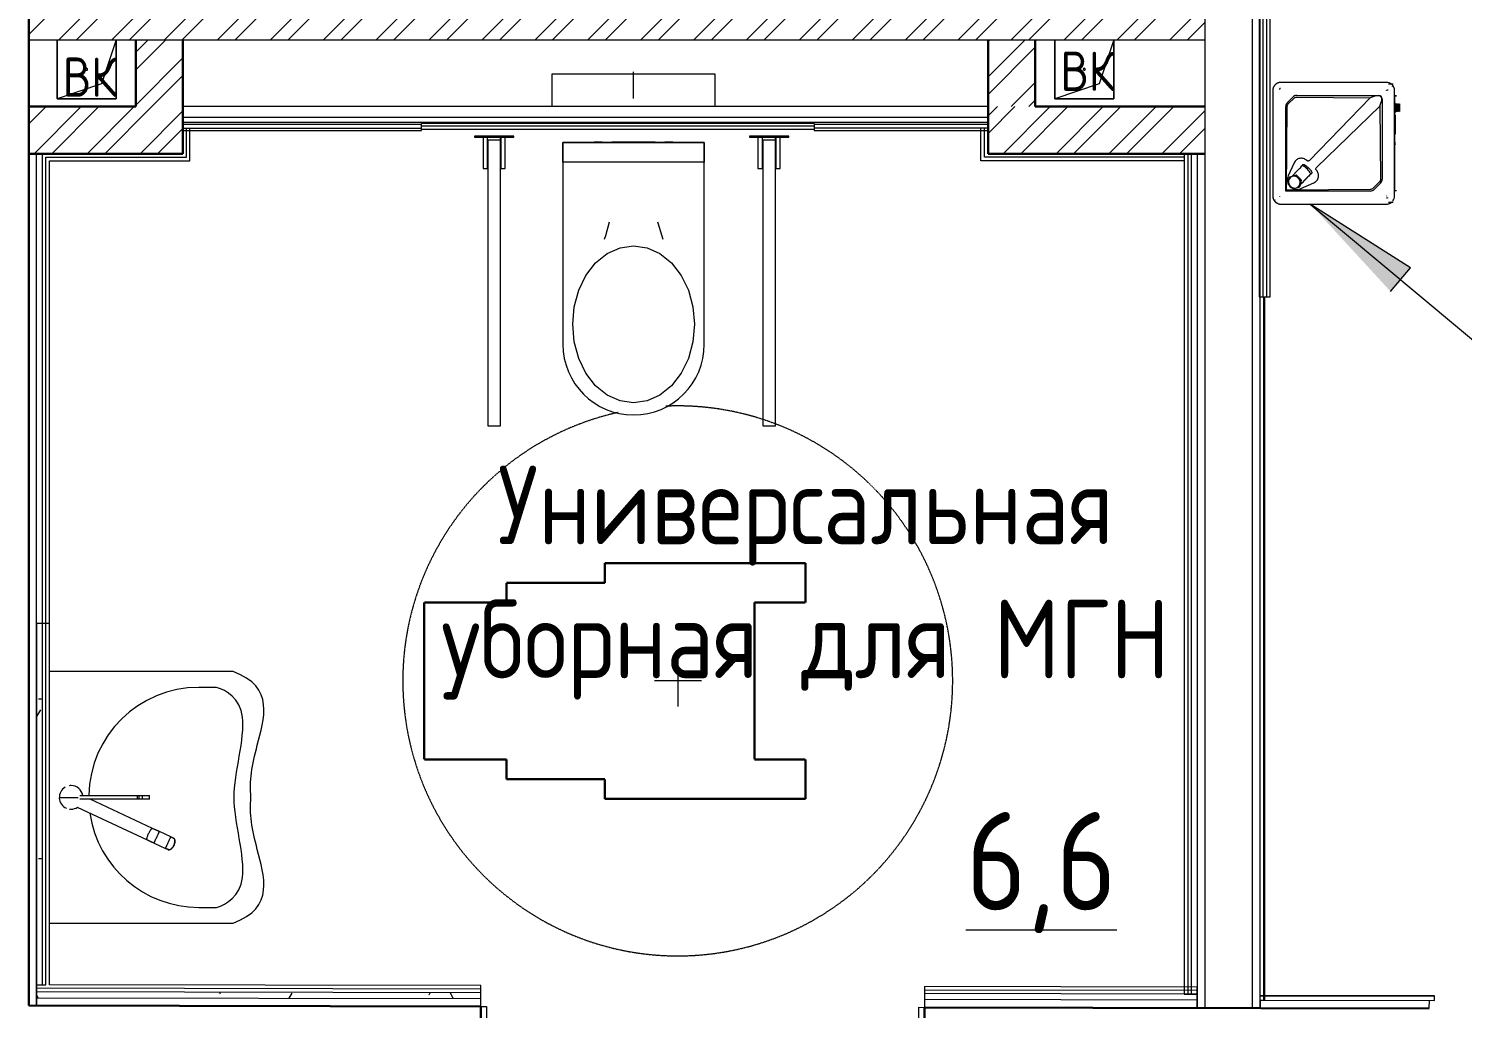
# Model space of a CAD drawing. Header units: millimetres. Extents: x -11345 to 411485, y -9810 to 73012.
# Drawn here: x 42799 to 46449, y 13335 to 15828 of the extents above; entities that cross this region are included whole.
import ezdxf

# ---------------------------------------------------------------- set-up
doc = ezdxf.new("R2010")
doc.units = ezdxf.units.MM
doc.linetypes.add('200_ШТРИХ__ш1_п0_6_', pattern=[1.6, 1, -0.6])
for name, color, linetype, lineweight in [('Аннотация', 7, 'Continuous', 18), ('Марки помещений', 7, 'Continuous', 20), ('Мебель', 7, 'Continuous', 18), ('Обобщенные модели', 7, 'Continuous', 18), ('Перекрытие', 7, 'Continuous', 9), ('Сантехника', 7, 'Continuous', 18), ('Стены внутренние', 7, 'Continuous', 18), ('Стены несущие', 7, 'Continuous', 30), ('Стены отделка', 7, 'Continuous', 30), ('Стены перегородки', 7, 'Continuous', 30), ('Стены штриховка', 7, 'Continuous', 9)]:
    doc.layers.add(name, color=color, linetype=linetype, lineweight=lineweight)
doc.styles.add('GOST Common_2', font='GOST_Common.ttf', dxfattribs={"width": 0.9, "height": 250})
doc.styles.add('GOST Common_5', font='GOST_Common.ttf', dxfattribs={"width": 0.9, "height": 100})
pattern_1 = [(0, (32053.86, 0), (406.4, 101.6), [33.528, -271.272, 33.528, -271.272, -1625.6]), (0, (32053.86, 0), (406.4, 101.6), [-609.6, 33.528, -576.072, 33.528, -271.272, -711.2]), (0, (32053.86, 0), (406.4, 101.6), [-1524, 33.528, -169.672, 33.528, -474.472]), (120, (32206.26, 50.8), (-291.1882, 301.1527), [33.528, -271.272, 33.528, -271.272, -1625.6]), (120, (32206.26, 50.8), (-291.1882, 301.1527), [-609.6, 33.528, -576.072, 33.528, -271.272, -711.2]), (120, (32206.26, 50.8), (-291.1882, 301.1527), [-1524, 33.528, -169.672, 33.528, -474.472]), (240, (32257.06, 254), (-115.2118, -402.7527), [33.528, -271.272, 33.528, -271.272, -1625.6]), (240, (32257.06, 254), (-115.2118, -402.7527), [-609.6, 33.528, -576.072, 33.528, -271.272, -711.2]), (240, (32257.06, 254), (-115.2118, -402.7527), [-1524, 33.528, -169.672, 33.528, -474.472])]
pattern_2 = [(45, (-48592.19, -326.07), (-67.35192, 67.35192), []), (45, (-48547.29, -326.07), (-67.35192, 67.35192), [])]

# ---------------------------------------------------------------- blocks, each defined once
blk = doc.blocks.new('132_МГН_Поручень для унитаза_тип откидной - ПР 1Р-628968-План 1-го этажа')
at = {"layer": 'Обобщенные модели'}
for p, q in [((-16, 738), (-16, 9.5)), ((16, 738), (-16, 738)), ((16, 9.5), (16, 738)), ((-28.2, 83), (-28.2, 3)), ((-17, 83), (-28.2, 83)), ((-17, 3), (-17, 83)), ((17, 83), (17, 3)), ((28.2, 83), (17, 83)), ((28.2, 3), (28.2, 83)), ((-50, 3), (-50, 0)), ((50, 3), (-50, 3)), ((-17, 3), (-28.2, 3)), ((-16, 9.5), (-16.6, 8.9)), ((-16.6, 8.9), (-16.6, 4.2)), ((16, 9.5), (-16, 9.5)), ((16, 9.5), (16.6, 8.9)), ((16.6, 8.9), (16.6, 4.2)), ((28.2, 3), (17, 3)), ((50, 0), (50, 3)), ((-50, 0), (50, 0))]:
    blk.add_line(p, q, dxfattribs=at)
for centre, start, end in [((-15.3, 4.2), 180, 270), ((15.3, 4.2), 270, 360)]:
    blk.add_arc(centre, 1.24, start, end, dxfattribs=at)
blk = doc.blocks.new('FRT_2D_Символ _разворот МГН_1 - D1_4_Символ доступности разворота МГН _360__-693523-План 1-го этажа')
at = {"layer": 'Мебель', "color": 98, "linetype": '200_ШТРИХ__ш1_п0_6_', "lineweight": 30, "true_color": 0x004000}
for p, q in [((-300, 325.4), (-300, -185.8)), ((-300, 325.4), (-200, 325.4)), ((-200, 195.4), (-200, 325.4)), ((200, 325.4), (300, 325.4)), ((200, 195.4), (200, 325.4)), ((300, 325.4), (300, -185.8)), ((-200, 195.4), (200, 195.4)), ((-300, -185.8), (-250, -185.8)), ((-250, -185.8), (-250, -435.8)), ((300, -185.8), (250, -185.8)), ((250, -185.8), (250, -435.8)), ((-200, -435.8), (-250, -435.8)), ((-200, -435.8), (-200, -645.8)), ((200, -435.8), (250, -435.8)), ((200, -435.8), (200, -645.8)), ((-200, -645.8), (200, -645.8))]:
    blk.add_line(p, q, dxfattribs=at)
at = {"layer": 'Мебель'}
for p, q in [((0, 60.4), (0, -59.6)), ((-65, 0), (65, 0))]:
    blk.add_line(p, q, dxfattribs=at)
at = {"layer": 'Мебель', "color": 1, "linetype": '200_ШТРИХ__ш1_п0_6_', "lineweight": 9, "true_color": 0xff0000}
for start, end in [(360, 182.5419), (192.5117, 360)]:
    blk.add_arc((0, 0), 700, start, end, dxfattribs=at)
blk = doc.blocks.new('SND_Умывальник МГН_Jika - гибкая подводка_ 640х550х165 PN6_3_ ХВ_ГВ накидная гайка BP DN15_ К-гл_кон_ П DN 50-701490-План 1-го этажа')
at = {"layer": 'Сантехника'}
for p, q in [((-320, 468), (-320, 0.1)), ((320, 0.1), (320, 468)), ((-280, 425), (-280, 380)), ((280, 380), (280, 425)), ((100.7, 308.9), (87.1, 279.9)), ((103.7, 314.7), (104, 316.1)), ((116.3, 266.3), (129.8, 295.3)), ((79, 262.4), (5, 103.7)), ((-5, 236.8), (-5, 254.9)), ((5, 254.9), (-5, 254.9)), ((-5, 228.7), (-5, 236.8)), ((5, 236.8), (-5, 236.8)), ((-5, 222.8), (-5, 228.7)), ((5, 228.7), (-5, 228.7)), ((-5, 77.2), (-5, 222.8)), ((-5, 222.8), (5, 222.8)), ((5, 254.9), (5, 236.8)), ((5, 236.8), (5, 228.7)), ((5, 228.7), (5, 222.8)), ((5, 222.8), (5, 77)), ((24.9, 70.3), (108.1, 248.8)), ((0, 25), (0, 72.9))]:
    blk.add_line(p, q, dxfattribs=at)
at = {"layer": 'Сантехника', "flags": 128}
for points in [[(100.7, 308.9), (102.9, 313.7), (104, 316.1)], [(104, 316.1), (102.9, 313.7), (100.7, 308.9)], [(104, 316.1), (104.9, 317.3), (106.2, 318.3)], [(108, 318.9), (110.1, 319.2), (112.5, 319.2), (115.1, 318.8), (117.8, 318.1), (120.6, 317.1), (123.3, 315.9), (125.8, 314.4), (128.1, 312.8), (130.1, 311), (131.6, 309.2), (132.7, 307.4), (133.4, 305.6), (133.5, 304), (133.2, 302.5)], [(133.2, 302.5), (132, 300.1), (129.8, 295.3)], [(129.8, 295.3), (132, 300.1), (133.2, 302.5)], [(133.2, 302.5), (132.3, 301.3), (131, 300.4)], [(79, 262.4), (83, 270.9), (87.1, 279.9)], [(87.1, 279.9), (83, 270.9), (79, 262.4)], [(116.3, 266.3), (112.1, 257.3), (108.1, 248.8)], [(108.1, 248.8), (112.1, 257.3), (116.3, 266.3)]]:
    blk.add_lwpolyline(points, dxfattribs=at)
at = {"layer": 'Сантехника'}
for centre, radius, start, end in [((0, 380), 280, 180, 268.975), ((0, 380), 280, 278.3259, 360), ((0, 55), 30, 99.6593, 180), ((0, 55), 30, 180, 188.8637), ((0, 55), 30, 210, 336.7227), ((0, 55), 30, 0, 32.9544), ((0, 55), 30, 351.9056, 0)]:
    blk.add_arc(centre, radius, start, end, dxfattribs=at)
for points, knots in [([(0, 512.9), (-41.2, 508.8), (-131.1, 523.5), (-281.1, 574.8), (-320, 468)], [-0.715552, -0.715552, -0.715552, -0.715552, -0.3972744, 0, 0, 0, 0]), ([(320, 468), (281.1, 574.8), (131.1, 523.5), (41.2, 508.8), (0, 512.9)], [-0.715552, -0.715552, -0.715552, -0.715552, -0.3182776, 0, 0, 0, 0]), ([(0, 470), (-61.7, 470), (-229.3, 523.4), (-272.8, 450.8), (-280, 425)], [0, 0, 0, 0, 0.3523534, 0.6664917, 0.6664917, 0.6664917, 0.6664917]), ([(280, 425), (272.8, 450.8), (229.3, 523.4), (61.7, 470), (0, 470)], [0, 0, 0, 0, 0.3141383, 0.6664917, 0.6664917, 0.6664917, 0.6664917]), ([(129.8, 295.3), (129.8, 295.3), (129.5, 295.5), (128.2, 296.2), (126.6, 296.9), (124.9, 297.7), (123.1, 298.6), (120.5, 299.9), (117.3, 301.4), (113.3, 303.2), (109.4, 305), (106.3, 306.5), (103.9, 307.5), (102.4, 308.2), (101, 308.8), (100.7, 308.9), (100.7, 308.9)], [-1, -1, -1, -1, -0.944444, -0.888889, -0.833333, -0.777778, -0.722222, -0.666667, -0.555556, -0.444444, -0.333333, -0.222222, -0.166667, -0.111111, -0.055556, 0, 0, 0, 0]), ([(133.2, 302.5), (133.5, 303.2), (133.7, 304.6), (133.1, 306.7), (132.1, 308.6), (130.8, 310.3), (129.2, 311.9), (127.5, 313.3), (125.7, 314.5), (123.3, 315.9), (120, 317.5), (115.9, 318.8), (112.3, 319.3), (109.4, 319.2), (107.3, 318.8), (105.3, 317.8), (104.3, 316.8), (104, 316.1)], [0, 0, 0, 0, 0.055556, 0.111111, 0.166667, 0.222222, 0.277778, 0.333333, 0.388889, 0.444444, 0.555556, 0.666667, 0.777778, 0.833333, 0.888889, 0.944444, 1, 1, 1, 1]), ([(130.4, 300.1), (130.6, 300.2), (131.1, 300.4), (132.1, 301.1), (132.8, 301.9), (133.2, 302.5)], [0.902576, 0.902576, 0.902576, 0.902576, 0.91666667, 0.94444444, 1, 1, 1, 1]), ([(108.1, 248.8), (108, 248.6), (107.6, 248.3), (106.6, 248.1), (105.3, 248.1), (104, 248.3), (102.6, 248.6), (100.5, 249.1), (97.6, 250.1), (94, 251.5), (90.1, 253.3), (86.3, 255.4), (83.3, 257.3), (81.3, 258.9), (79.9, 260.1), (79, 261.4), (78.8, 262.1), (79, 262.4)], [-1, -1, -1, -1, -0.958333, -0.916667, -0.875, -0.833333, -0.791667, -0.75, -0.666667, -0.555556, -0.444444, -0.333333, -0.222222, -0.166667, -0.111111, -0.055556, 0, 0, 0, 0]), ([(116.3, 266.3), (116.2, 266.3), (115.9, 266.4), (114.6, 267), (113, 267.7), (111.3, 268.5), (109.4, 269.4), (106.8, 270.5), (103.6, 272), (99.6, 273.9), (96.1, 275.6), (93.4, 276.8), (91.6, 277.7), (90.3, 278.3), (89.1, 278.8), (88.1, 279.4), (87.3, 279.7), (87.1, 279.9), (87.1, 279.9)], [0, 0, 0, 0, 0.055556, 0.111111, 0.166667, 0.222222, 0.277778, 0.333333, 0.444444, 0.555556, 0.666667, 0.75, 0.791667, 0.833333, 0.875, 0.916667, 0.958333, 1, 1, 1, 1])]:
    blk.add_open_spline(points, degree=3, knots=knots, dxfattribs=at)
blk.add_open_spline([(104, 316.1), (103.8, 315.7), (103.7, 315.2), (103.7, 314.7)], degree=3, dxfattribs=at)
blk = doc.blocks.new('SND_Унитаз_Jika_Olymp_с_инсталяцией - Унитаз_ выпуск прямой_ установка на пол_693х360х360_ PN30_12_ ХВ резьба HP DN15_ К гл_ кон П DN100-701491-План 1-го этажа')
at = {"layer": 'Сантехника'}
for p, q in [((0, -61.7), (0, 6.3)), ((-208, 0), (-208, -82.1)), ((208, 0), (-208, 0)), ((208, -82.1), (208, 0)), ((-327.5, -125), (-327.5, -122.1)), ((-255, -122.1), (-255, -125)), ((255, -125), (255, -122.1)), ((327.5, -122.1), (327.5, -125)), ((-180, -174), (-180, -687.1)), ((180, -174), (-180, -174)), ((-180, -174), (180, -174)), ((-180, -224), (-180, -174)), ((-100, -173), (-100, -174)), ((-80, -173), (-100, -173)), ((-80, -173), (-100, -173)), ((-80, -174), (-80, -173)), ((-55, -173), (-55, -174)), ((55, -173), (-55, -173)), ((-53.1, -173), (-55, -173)), ((55, -173), (53.1, -173)), ((55, -174), (55, -173)), ((80, -173), (80, -174)), ((100, -173), (80, -173)), ((100, -173), (80, -173)), ((100, -174), (100, -173)), ((180, -687.1), (180, -174)), ((180, -174), (180, -224)), ((180, -224), (-180, -224))]:
    blk.add_line(p, q, dxfattribs=at)
at = {"layer": 'Сантехника', "flags": 128}
for points in [[(-61.7, -376.2), (-71.7, -411.6), (-75, -420.3)], [(75, -420.3), (62.3, -378.9), (61.7, -376.2)], [(0, -836.5), (-34.5, -831.5), (-67.3, -816.7), (-96.6, -792.9), (-121.2, -761.2), (-139.7, -723.3), (-151.1, -681), (-155, -636.5), (-151.1, -592), (-139.7, -549.7), (-121.2, -511.8), (-96.6, -480.1), (-67.3, -456.3), (-34.5, -441.5), (0, -436.5)], [(0, -436.5), (34.5, -441.5), (67.3, -456.3), (96.6, -480.1), (121.2, -511.8), (139.7, -549.7), (151.1, -592), (155, -636.5), (151.1, -681), (139.7, -723.3), (121.2, -761.2), (96.6, -792.9), (67.3, -816.7), (34.5, -831.5), (0, -836.5)]]:
    blk.add_lwpolyline(points, dxfattribs=at)
at = {"layer": 'Сантехника'}
blk.add_arc((0, -687.1), 180, 180, 360, dxfattribs=at)
blk = doc.blocks.new('GM_Отверстие прямоугольное _в плите_ - Отверстие-V18-План 1-го этажа')
at = {"layer": 'Обобщенные модели'}
for p, q in [((-75, -75), (-75, 75)), ((-75, 75), (75, 75)), ((75, 75), (-75, 75)), ((-75, 75), (-75, -75)), ((-37.5, 37.5), (75, 75)), ((75, 75), (75, -75)), ((75, -75), (75, 75)), ((-75, -75), (-37.5, 37.5))]:
    blk.add_line(p, q, dxfattribs=at)
for start, end in [(360, 180), (180, 360), (60, 165), (300, 360), (195, 270)]:
    blk.add_arc((0, 0), 2.5, start, end, dxfattribs=at)
blk = doc.blocks.new('Reece_Tap_Wolfen_Drinking-Fountain - 10 L_Stainless Steel-V104-План 1-го этажа')
at = {"layer": 'Сантехника'}
for p, q in [((13912.3, 15670.8), (13912.3, 15402.8)), ((13930.6, 15674), (13930.6, 15675.8)), ((13931.9, 15676.5), (13930.7, 15676.5)), ((14201.3, 15691.8), (13933.3, 15691.8)), ((14201.6, 15691.8), (14201.3, 15691.8)), ((14204.6, 15673.5), (14204.6, 15671.4)), ((14218.9, 15686.8), (14207.1, 15686.8)), ((14222.6, 15402.8), (14222.6, 15670.8)), ((13945.5, 15415.2), (13945.5, 15630.6)), ((13947.4, 15417.1), (13949.4, 15630.6)), ((13949.6, 15640.5), (13963.4, 15654.3)), ((13952.5, 15637.7), (13966.5, 15651.4)), ((13973.3, 15658.4), (14182.8, 15658.4)), ((13973.5, 15654.2), (14160.1, 15652.2)), ((14160.1, 15652.2), (14005.5, 15492.9)), ((14023.6, 15474.9), (14185.1, 15631.3)), ((14171.9, 15656.8), (14160.1, 15652.2)), ((14182.9, 15657.2), (14174.9, 15657.2)), ((14185.1, 15631.3), (14189.5, 15643.5)), ((14185.1, 15631.3), (14186.6, 15445.4)), ((14189.9, 15646.5), (14189.9, 15650.2)), ((14191.1, 15650.2), (14191.1, 15445.4)), ((14227.4, 15657.8), (14222.3, 15657.8)), ((14222.4, 15426.8), (14222.4, 15646.8)), ((14224.9, 15638.3), (14222.4, 15638.3)), ((14224.7, 15632.8), (14222.4, 15632.8)), ((14224.8, 15632.8), (14222.4, 15632.8)), ((14223.1, 15635.1), (14223.1, 15656.8)), ((14227.4, 15656.8), (14223.1, 15656.8)), ((14224.8, 15632.8), (14224.7, 15632.8)), ((14222.4, 15621.8), (14224.7, 15621.8)), ((14222.4, 15621.8), (14224.8, 15621.8)), ((14222.4, 15616.3), (14224.9, 15616.3)), ((14223.1, 15608.5), (14223.1, 15619.5)), ((14224.7, 15621.8), (14224.8, 15621.8)), ((14223.1, 15416.8), (14223.1, 15561.1)), ((13966.7, 15486.8), (13951.6, 15453.4)), ((13989.7, 15482.4), (13986.7, 15479.4)), ((13987, 15479.1), (13989.6, 15482.3)), ((13954.3, 15449.4), (13950.9, 15433.6)), ((13955.8, 15451), (13954.6, 15449.9)), ((13970.4, 15454.3), (13955, 15450.1)), ((13956.2, 15451.2), (13971.6, 15455.5)), ((13959.9, 15451.4), (13969, 15460.6)), ((13970.5, 15462.1), (13978.3, 15470)), ((13983.3, 15442.6), (13971.4, 15454)), ((13972.6, 15455.2), (13984.6, 15443.8)), ((13980.3, 15425.9), (13983.6, 15441.7)), ((13984.9, 15442.8), (13981.5, 15427)), ((13993.9, 15442.4), (13986.9, 15435.3)), ((13999.5, 15448.8), (13991.7, 15440.9)), ((14001, 15450), (13994.2, 15442.6)), ((13996.7, 15445.9), (14001.9, 15451.2)), ((14000.7, 15449.7), (13997.2, 15446.2)), ((14011.6, 15460.3), (14008.5, 15457.5)), ((14008.7, 15457.4), (14011.7, 15460.4)), ((13947.4, 15417.1), (13945.5, 15415.2)), ((14160.8, 15415.2), (13945.5, 15415.2)), ((14161, 15419.3), (13947.4, 15417.1)), ((13951.2, 15432.7), (13963.2, 15421.2)), ((13964.2, 15421), (13979.6, 15425.2)), ((13977.4, 15426.5), (13986.6, 15435.1)), ((13980, 15425.4), (13981.2, 15426.5)), ((13990.2, 15439.4), (13982.5, 15431.6)), ((13983.9, 15421.2), (14017.3, 15436.2)), ((14183.9, 15438.7), (14167.9, 15422.3)), ((14187, 15435.5), (14170.7, 15419.3)), ((14227.4, 15415.8), (14222.3, 15415.8)), ((14223.1, 15416.8), (14227.4, 15416.8)), ((13930.6, 15400.8), (13930.6, 15402.4)), ((13933.3, 15381.8), (14201.3, 15381.8)), ((14201.3, 15381.8), (14201.6, 15381.8)), ((14203.4, 15397.1), (14202.3, 15397.1)), ((14204.6, 15398.4), (14204.6, 15397.1)), ((14207.1, 15386.8), (14218.9, 15386.8))]:
    blk.add_line(p, q, dxfattribs=at)
at = {"layer": 'Сантехника', "lineweight": 9}
for p, q in [((14223, 15637), (14222.4, 15636.4)), ((14223.6, 15636.4), (14223, 15637)), ((14224.2, 15637), (14223.6, 15636.4)), ((14224.8, 15636.4), (14224.2, 15637)), ((14225.4, 15637), (14224.8, 15636.4)), ((14226, 15636.4), (14225.4, 15637)), ((14226.6, 15637), (14226, 15636.4)), ((14227.2, 15636.4), (14226.6, 15637)), ((14227.8, 15637), (14227.2, 15636.4)), ((14228.4, 15636.4), (14227.8, 15637)), ((14229, 15637), (14228.4, 15636.4)), ((14229.6, 15636.4), (14229, 15637)), ((14230.2, 15637), (14229.6, 15636.4)), ((14230.8, 15636.4), (14230.2, 15637)), ((14231.4, 15637), (14230.8, 15636.4)), ((14232, 15636.4), (14231.4, 15637)), ((14232.6, 15637), (14232, 15636.4)), ((14233.2, 15636.4), (14232.6, 15637)), ((14233.8, 15637), (14233.2, 15636.4)), ((14234.4, 15636.4), (14233.8, 15637)), ((14235, 15637), (14234.4, 15636.4)), ((14222.4, 15618.2), (14223, 15617.6)), ((14224, 15609.3), (14222.4, 15609.3)), ((14223, 15617.6), (14223.6, 15618.2)), ((14223.6, 15618.2), (14224.2, 15617.6)), ((14224.2, 15617.6), (14224.8, 15618.2)), ((14224.8, 15618.2), (14225.4, 15617.6)), ((14225.4, 15617.6), (14226, 15618.2)), ((14226, 15618.2), (14226.6, 15617.6)), ((14226.6, 15617.6), (14227.2, 15618.2)), ((14227.2, 15618.2), (14227.8, 15617.6)), ((14227.8, 15617.6), (14228.4, 15618.2)), ((14228.4, 15618.2), (14229, 15617.6)), ((14229, 15617.6), (14229.6, 15618.2)), ((14229.6, 15618.2), (14230.2, 15617.6)), ((14230.2, 15617.6), (14230.8, 15618.2)), ((14230.8, 15618.2), (14231.4, 15617.6)), ((14231.4, 15617.6), (14232, 15618.2)), ((14232, 15618.2), (14232.6, 15617.6)), ((14232.6, 15617.6), (14233.2, 15618.2)), ((14233.2, 15618.2), (14233.8, 15617.6)), ((14233.8, 15617.6), (14234.4, 15618.2)), ((14234.4, 15618.2), (14235, 15617.6)), ((14222.4, 15560.3), (14224, 15560.3))]:
    blk.add_line(p, q, dxfattribs=at)
at = {"layer": 'Сантехника', "flags": 128}
for points in [[(13933.3, 15691.8), (13932.5, 15691.8), (13931.7, 15691.7), (13930.8, 15691.6), (13930, 15691.5), (13929.2, 15691.4), (13928.3, 15691.2), (13927.5, 15691), (13926.7, 15690.7), (13925.9, 15690.5), (13925.2, 15690.1), (13924.4, 15689.8), (13923.6, 15689.4), (13922.9, 15689), (13922.2, 15688.6), (13921.5, 15688.1), (13920.8, 15687.6), (13920.1, 15687.1), (13919.5, 15686.6), (13918.9, 15686), (13918.3, 15685.4), (13917.7, 15684.8), (13917.1, 15684.2), (13916.6, 15683.5), (13916.1, 15682.8), (13915.7, 15682.1), (13915.2, 15681.4), (13914.8, 15680.7), (13914.4, 15679.9), (13914.1, 15679.2), (13913.8, 15678.4), (13913.5, 15677.6), (13913.2, 15676.8), (13913, 15676), (13912.8, 15675.2), (13912.6, 15674.4), (13912.5, 15673.5), (13912.4, 15672.7), (13912.4, 15671.9), (13912.3, 15671), (13912.3, 15670.8)], [(13953.4, 15691.5), (13953.4, 15691.6), (13953.4, 15691.6), (13953.4, 15691.6), (13953.4, 15691.6), (13953.4, 15691.7), (13953.4, 15691.7), (13953.4, 15691.7), (13953.4, 15691.7), (13953.4, 15691.7), (13953.4, 15691.7), (13953.4, 15691.7), (13953.4, 15691.7), (13953.4, 15691.7), (13953.4, 15691.7), (13953.4, 15691.7), (13953.4, 15691.7), (13953.4, 15691.8), (13953.4, 15691.8), (13953.4, 15691.8), (13953.4, 15691.8), (13953.4, 15691.8), (13953.4, 15691.8), (13953.4, 15691.8), (13953.4, 15691.8), (13953.4, 15691.8), (13953.4, 15691.8)], [(14181.4, 15691.5), (14181.4, 15691.6), (14181.4, 15691.6), (14181.4, 15691.6), (14181.4, 15691.6), (14181.4, 15691.7), (14181.4, 15691.7), (14181.4, 15691.7), (14181.4, 15691.7), (14181.4, 15691.7), (14181.4, 15691.7), (14181.4, 15691.7), (14181.4, 15691.7), (14181.4, 15691.7), (14181.4, 15691.7), (14181.4, 15691.7), (14181.4, 15691.7), (14181.4, 15691.8), (14181.4, 15691.8), (14181.4, 15691.8), (14181.4, 15691.8), (14181.4, 15691.8), (14181.4, 15691.8), (14181.4, 15691.8), (14181.4, 15691.8), (14181.4, 15691.8), (14181.4, 15691.8)], [(14174.9, 15657.2), (14174.3, 15657.2), (14173.7, 15657.2), (14173.2, 15657.1), (14172.7, 15657), (14172.2, 15656.9), (14171.9, 15656.8)], [(14189.5, 15643.5), (14189.6, 15643.8), (14189.7, 15644.3), (14189.8, 15644.8), (14189.9, 15645.3), (14189.9, 15645.9), (14189.9, 15646.5)], [(13989.6, 15482.3), (13990, 15482.6), (13990.5, 15482.8), (13991, 15482.8), (13991.6, 15482.7), (13992.2, 15482.4)], [(13992.2, 15482.4), (13998, 15478.8), (14003.4, 15474.2), (14008.1, 15468.8), (14011.8, 15462.9)], [(14011.8, 15462.9), (14012, 15462.3), (14012.1, 15461.7), (14012.1, 15461.1), (14011.9, 15460.7), (14011.6, 15460.3)], [(13912.3, 15402.8), (13912.3, 15402), (13912.4, 15401.1), (13912.5, 15400.3), (13912.6, 15399.5), (13912.8, 15398.6), (13912.9, 15397.8), (13913.1, 15397), (13913.4, 15396.2), (13913.7, 15395.4), (13914, 15394.6), (13914.3, 15393.9), (13914.7, 15393.1), (13915.1, 15392.4), (13915.5, 15391.6), (13916, 15390.9), (13916.5, 15390.3), (13917, 15389.6), (13917.5, 15389), (13918.1, 15388.3), (13918.7, 15387.7), (13919.3, 15387.2), (13920, 15386.6), (13920.6, 15386.1), (13921.3, 15385.6), (13922, 15385.1), (13922.7, 15384.7), (13923.4, 15384.3), (13924.2, 15383.9), (13924.9, 15383.5), (13925.7, 15383.2), (13926.5, 15382.9), (13927.3, 15382.7), (13928.1, 15382.5), (13928.9, 15382.3), (13929.8, 15382.1), (13930.6, 15382), (13931.4, 15381.9), (13932.3, 15381.8), (13933.1, 15381.8), (13933.3, 15381.8)], [(13953.4, 15382.1), (13953.4, 15382), (13953.4, 15382), (13953.4, 15382), (13953.4, 15382), (13953.4, 15381.9), (13953.4, 15381.9), (13953.4, 15381.9), (13953.4, 15381.9), (13953.4, 15381.9), (13953.4, 15381.9), (13953.4, 15381.9), (13953.4, 15381.9), (13953.4, 15381.9), (13953.4, 15381.9), (13953.4, 15381.9), (13953.4, 15381.8), (13953.4, 15381.8), (13953.4, 15381.8), (13953.4, 15381.8), (13953.4, 15381.8), (13953.4, 15381.8), (13953.4, 15381.8), (13953.4, 15381.8), (13953.4, 15381.8), (13953.4, 15381.8), (13953.4, 15381.8)], [(14181.4, 15382.1), (14181.4, 15382), (14181.4, 15382), (14181.4, 15382), (14181.4, 15382), (14181.4, 15381.9), (14181.4, 15381.9), (14181.4, 15381.9), (14181.4, 15381.9), (14181.4, 15381.9), (14181.4, 15381.9), (14181.4, 15381.9), (14181.4, 15381.9), (14181.4, 15381.9), (14181.4, 15381.9), (14181.4, 15381.9), (14181.4, 15381.8), (14181.4, 15381.8), (14181.4, 15381.8), (14181.4, 15381.8), (14181.4, 15381.8), (14181.4, 15381.8), (14181.4, 15381.8), (14181.4, 15381.8), (14181.4, 15381.8), (14181.4, 15381.8), (14181.4, 15381.8)]]:
    blk.add_lwpolyline(points, dxfattribs=at)
at = {"layer": 'Сантехника'}
for centre, major_axis, ratio, start_param, end_param in [((13933.6, 15670.8), (0, 21), 0.999921, 0.894453, 1.570796), ((13933.6, 15670.8), (0, 21), 0.999921, 0.436121, 0.754767), ((13933.6, 15670.8), (0, 21), 0.999921, 0.240456, 0.379726), ((13933.6, 15670.8), (0, 21), 0.999921, 0.012861, 0.132209), ((14201.6, 15670.8), (0, 21), 0.999921, 5.594616, 6.283185), ((14201.4, 15670.8), (0, 1), 0.999921, 4.974188, 5.497787), ((14201.6, 15670.8), (0, 1), 0.999921, 4.712389, 5.497787), ((14201.6, 15670.8), (0, 21), 0.999921, 4.712389, 5.57487), ((14207.1, 15673.8), (0, 13), 0.999921, 5.343263, 5.45887), ((13959.5, 15630.6), (0, 14), 0.999921, 0.785398, 1.570796), ((13973.3, 15644.4), (0, 14), 0.999921, 0, 0.785398), ((14182.8, 15650.2), (0, 8.25), 0.999921, 4.712389, 6.283185), ((14182.9, 15650.2), (0, 7.05), 0.999921, 4.712389, 6.283185), ((14222.4, 15646.8), (0, 4), 0.012565, 0, 1.570796), ((14222.4, 15646.8), (0, 4), 0.012565, 4.712389, 6.283185), ((14224.7, 15627.3), (0, 5.5), 0.012565, 0, 3.141593), ((14224.7, 15627.3), (0, 2.2), 0.012565, 0, 3.141593), ((14224.7, 15627.3), (0, 2.2), 0.012565, 3.141593, 6.283185), ((14224.9, 15627.3), (0, 11), 0.012565, 5.350351, 7.330383), ((14224.9, 15627.3), (0, 9.73), 0.012565, 1.047198, 1.570796), ((14224.9, 15627.3), (0, 9.73), 0.012565, 1.570796, 2.094395), ((14224.9, 15627.3), (0, 9.73), 0.012565, 5.497787, 6.806784), ((14224.9, 15627.3), (0, 11), 0.012565, 2.094395, 4.074427), ((14224.9, 15627.3), (0, 9.73), 0.012565, 2.617994, 3.926991), ((14223.6, 15536.8), (0, 3), 0.012565, 0, 1.047198), ((14223.6, 15536.8), (0, 3), 0.012565, 2.094395, 3.141593), ((14223.6, 15536.8), (0, 3), 0.012565, 3.141593, 6.283185), ((13747.4, 15700.9), (-229.1, 232.7), 0.662475, 3.153453, 3.210926), ((13988.8, 15477.3), (-2.1, 2.14), 0.662475, 5.169657, 6.352518), ((13985.5, 15456), (-22.5, 22.9), 0.662475, 4.278843, 5.169657), ((13967.3, 15437.7), (-10.6, 11.2), 0.948236, 4.740369, 7.881962), ((13955.2, 15449.2), (-0.672, 0.709), 0.948236, 5.812647, 6.859845), ((13967.8, 15459.5), (3.54, 3.54), 0.008884, 5.035433, 5.559032), ((13970.7, 15453.4), (-0.688, 0.726), 0.948236, 4.76545, 5.812647), ((13971.9, 15454.5), (-0.688, 0.726), 0.948236, 4.76545, 5.812647), ((13967.3, 15437.7), (-10.6, 11.2), 0.948236, 3.254946, 4.740369), ((13982.7, 15441.9), (-0.688, 0.726), 0.948236, 3.718252, 4.76545), ((13983.9, 15443.1), (-0.688, 0.726), 0.948236, 3.718252, 4.76545), ((13989.1, 15438.3), (3.54, 3.54), 0.008884, 5.035433, 5.559032), ((13986.9, 15449.5), (0, 10), 0.999921, 3.926991, 4.18879), ((13998.1, 15447.2), (2.2, 2.2), 0.008884, 3.150478, 4.284942), ((14230.4, 15217.9), (-229.1, 232.7), 0.662475, 6.237574, 6.295046), ((14006.6, 15459.5), (-2.1, 2.14), 0.662475, 3.095981, 4.278843), ((14177.1, 15445.4), (0, 14), 0.999921, 3.926991, 4.712389), ((13951.9, 15433.4), (-0.688, 0.726), 0.948236, 0.57666, 1.623857), ((13967.3, 15437.7), (-10.6, 11.2), 0.948236, 1.598777, 3.084787), ((13963.9, 15421.9), (-0.688, 0.726), 0.948236, 1.623857, 2.671055), ((13979.3, 15426.1), (-0.688, 0.726), 0.948236, 2.671055, 3.718252), ((14160.8, 15429.2), (0, 14), 0.999921, 3.141593, 3.926991), ((14222.4, 15426.8), (0, 4), 0.012565, 1.570796, 3.141593), ((14222.4, 15426.8), (0, 4), 0.012565, 3.141593, 4.712389), ((13933.6, 15402.8), (0, 21), 0.999921, 1.570796, 1.643311), ((13933.6, 15402.8), (0, 21), 0.999921, 1.814033, 1.977197), ((13933.6, 15402.8), (0, 21), 0.999921, 2.013466, 2.303803), ((13928.1, 15399.8), (0, 13), 0.999921, 2.094395, 2.291942), ((13933.6, 15402.8), (0, 21), 0.999921, 2.443548, 3.128732), ((14201.6, 15402.8), (0, 21), 0.999921, 3.141593, 3.275266), ((14201.4, 15402.8), (0, 1), 0.999921, 4.18879, 4.45059), ((14201.6, 15402.8), (0, 21), 0.999921, 3.338101, 3.508117), ((14201.6, 15402.8), (0, 21), 0.999921, 3.523514, 3.983541), ((14201.6, 15402.8), (0, 21), 0.999921, 4.050377, 4.712389)]:
    blk.add_ellipse(centre, major_axis=major_axis, ratio=ratio, start_param=start_param, end_param=end_param, dxfattribs=at)
at = {"layer": 'Сантехника', "lineweight": 9}
for centre, major_axis, start_param, end_param in [((14223, 15627.3), (0, 9.73), 5.759587, 6.806784), ((14223, 15627.3), (0, 9.73), 0.887369, 1.570796), ((14223, 15627.3), (0, 9.73), 1.570796, 2.254223), ((14223.6, 15627.3), (0, 9.13), 5.759587, 6.806784), ((14223.6, 15627.3), (0, 9.13), 0.842575, 1.570796), ((14223.6, 15627.3), (0, 9.13), 1.570796, 2.299018), ((14224.2, 15627.3), (0, 9.73), 5.759587, 6.806784), ((14224.2, 15627.3), (0, 9.73), 0.887369, 1.570796), ((14224.2, 15627.3), (0, 9.73), 1.570796, 2.254223), ((14224.8, 15627.3), (0, 9.13), 5.759587, 6.806784), ((14224.8, 15627.3), (0, 9.13), 0.829914, 1.570796), ((14224.8, 15627.3), (0, 9.13), 1.570796, 2.299018), ((14225.4, 15627.3), (0, 9.73), 5.519478, 7.853982), ((14225.4, 15627.3), (0, 9.73), 1.570796, 3.9053), ((14226, 15627.3), (0, 9.13), 5.572378, 7.853982), ((14226, 15627.3), (0, 9.13), 1.570796, 3.8524), ((14226.6, 15627.3), (0, 9.73), 5.519478, 7.853982), ((14226.6, 15627.3), (0, 9.73), 1.570796, 3.9053), ((14227.2, 15627.3), (0, 9.13), 5.572378, 7.853982), ((14227.2, 15627.3), (0, 9.13), 1.570796, 3.8524), ((14227.8, 15627.3), (0, 9.73), 5.519478, 7.853982), ((14227.8, 15627.3), (0, 9.73), 1.570796, 3.9053), ((14228.4, 15627.3), (0, 9.13), 5.572378, 7.853982), ((14228.4, 15627.3), (0, 9.13), 1.570796, 3.8524), ((14229, 15627.3), (0, 9.73), 5.519478, 7.853982), ((14229, 15627.3), (0, 9.73), 1.570796, 3.9053), ((14229.6, 15627.3), (0, 9.13), 5.572378, 7.853982), ((14229.6, 15627.3), (0, 9.13), 1.570796, 3.8524), ((14230.2, 15627.3), (0, 9.73), 5.519478, 7.853982), ((14230.2, 15627.3), (0, 9.73), 1.570796, 3.9053), ((14230.8, 15627.3), (0, 9.13), 5.572378, 7.853982), ((14230.8, 15627.3), (0, 9.13), 1.570796, 3.8524), ((14231.4, 15627.3), (0, 9.73), 5.519478, 7.853982), ((14231.4, 15627.3), (0, 9.73), 1.570796, 3.9053), ((14232, 15627.3), (0, 9.13), 5.572378, 7.853982), ((14232, 15627.3), (0, 9.13), 1.570796, 3.8524), ((14232.6, 15627.3), (0, 9.73), 5.519478, 7.853982), ((14232.6, 15627.3), (0, 9.73), 1.570796, 3.9053), ((14233.2, 15627.3), (0, 9.13), 5.572378, 7.853982), ((14233.2, 15627.3), (0, 9.13), 1.570796, 3.8524), ((14233.8, 15627.3), (0, 9.73), 5.519478, 7.853982), ((14233.8, 15627.3), (0, 9.73), 1.570796, 3.9053), ((14234.4, 15627.3), (0, 9.13), 5.572378, 7.853982), ((14234.4, 15627.3), (0, 9.13), 1.570796, 3.8524), ((14235, 15627.3), (0, 9.73), 5.519478, 7.853982), ((14235, 15627.3), (0, 9.73), 1.570796, 3.9053), ((14235, 15627.3), (0, 7.5), 4.712389, 7.853982), ((14235, 15627.3), (0, 7.5), 1.570796, 4.712389), ((14223, 15627.3), (0, 9.73), 2.617994, 3.665191), ((14223.6, 15627.3), (0, 9.13), 2.617994, 3.665191), ((14224, 15584.8), (0, 24.5), 0, 3.141593), ((14224, 15584.8), (0, 19), 0, 3.141593), ((14224, 15584.8), (0, 24.5), 3.141593, 6.283185), ((14224, 15584.8), (0, 19), 3.141593, 6.283185), ((14224.2, 15627.3), (0, 9.73), 2.617994, 3.665191), ((14224.8, 15627.3), (0, 9.13), 2.617994, 3.665191)]:
    blk.add_ellipse(centre, major_axis=major_axis, ratio=0.012565, start_param=start_param, end_param=end_param, dxfattribs=at)
at = {"layer": 'Сантехника'}
for points in [[(13949.4, 15630.6), (13949.4, 15631.5), (13949.7, 15633.2), (13950.7, 15635.7), (13951.8, 15637.1), (13952.5, 15637.7)], [(13966.5, 15651.4), (13967.1, 15652), (13968.5, 15653), (13970.9, 15654), (13972.6, 15654.2), (13973.5, 15654.2)], [(13998.8, 15492.8), (13997.6, 15494), (13995.1, 15495.9), (13990.7, 15497.9), (13985.9, 15498.7), (13981.1, 15498.4), (13976.5, 15497), (13972.4, 15494.5), (13969, 15491), (13967.3, 15488.3), (13966.7, 15486.8)], [(14017.3, 15436.2), (14018.8, 15436.9), (14021.5, 15438.5), (14024.9, 15441.9), (14027.4, 15446), (14028.9, 15450.6), (14029.2, 15455.4), (14028.4, 15460.1), (14026.5, 15464.5), (14024.6, 15467), (14023.5, 15468.2)], [(14186.6, 15445.4), (14186.6, 15444.5), (14186.4, 15442.9), (14185.5, 15440.6), (14184.5, 15439.3), (14183.9, 15438.7)], [(13953, 15430.8), (13955, 15427.5), (13957.9, 15424.6), (13961.3, 15422.6)], [(13978.6, 15419.5), (13980.4, 15419.9), (13982.2, 15420.4), (13983.9, 15421.2)], [(14167.9, 15422.3), (14167.3, 15421.6), (14166, 15420.6), (14163.6, 15419.6), (14161.9, 15419.3), (14161, 15419.3)]]:
    blk.add_open_spline(points, degree=3, dxfattribs=at)
for points, knots in [([(14005.5, 15492.9), (14004.9, 15492.3), (14003.8, 15491.7), (14002.2, 15491.4), (14000.5, 15491.6), (13999.4, 15492.2), (13998.8, 15492.8)], [-1, -1, -1, -1, -0.666667, -0.5, -0.333333, 0, 0, 0, 0]), ([(13951.6, 15453.4), (13950.8, 15451.6), (13949.7, 15447.9), (13949.3, 15441.5), (13950.2, 15437.1), (13951.1, 15434.8)], [-1, -1, -1, -1, -0.9, -0.8, -0.6747384, -0.6747384, -0.6747384, -0.6747384]), ([(14023.5, 15468.2), (14022.9, 15468.8), (14022.3, 15469.9), (14022.1, 15471.6), (14022.3, 15473.2), (14023, 15474.3), (14023.6, 15474.9)], [-1, -1, -1, -1, -0.666667, -0.5, -0.333333, 0, 0, 0, 0]), ([(13964.5, 15420.9), (13965.2, 15420.6), (13967.8, 15419.7), (13972.4, 15418.9), (13976.3, 15419.1), (13978.2, 15419.5)], [-0.3374707, -0.3374707, -0.3374707, -0.3374707, -0.3, -0.2, -0.1, -0.1, -0.1, -0.1])]:
    blk.add_open_spline(points, degree=3, knots=knots, dxfattribs=at)

msp = doc.modelspace()

# ---------------------------------------------------------------- hatches: boundary and pattern name
at = {"layer": 'Аннотация', "lineweight": 9}
msp.add_hatch(color=256, dxfattribs=at).paths.add_polyline_path([(46061.40066, 15382.10896), (46266.17592, 15159.33777), (46316.8558, 15219.92825)])
at = {"layer": 'Стены внутренние', "lineweight": 9}
h = msp.add_hatch(dxfattribs=at)
h.set_pattern_fill('FP_12', color=256, style=0, pattern_type=2)
h.set_pattern_definition(pattern_1)
h.paths.add_polyline_path([(42833.91545, 13394.66048), (42833.86393, 14314.62573), (42818.91545, 14314.62573), (42818.91545, 13394.69099)])
h = msp.add_hatch(dxfattribs=at)
h.set_pattern_fill('FP_12', color=256, style=0, pattern_type=2)
h.set_pattern_definition(pattern_1)
h.paths.add_polyline_path([(45773.85884, 13355.67993), (45773.86393, 13370.6794), (45372.7576, 13371.49589), (45079.89225, 13372.09164), (45079.86174, 13357.09167), (45758.86393, 13355.71043)])
h.paths.add_polyline_path([(43949.86408, 13359.39033), (43949.82339, 13374.39044), (42818.89547, 13376.691), (42818.90432, 13361.69095), (43949.82339, 13359.39095)])
at = {"layer": 'Стены штриховка', "lineweight": 9}
h = msp.add_hatch(dxfattribs=at)
h.set_pattern_fill('ANSI32', color=256, scale=10)
h.paths.add_polyline_path([(45793.86393, 15920.1821), (42798.86393, 15920.1821), (42798.86393, 15800.1821), (45793.86393, 15800.1821)])
h.paths.add_polyline_path([(45793.86393, 15630.1821), (45793.86393, 15510.1821), (45241.36393, 15510.1821), (45241.36393, 15630.1821)])
h = msp.add_hatch(dxfattribs=at)
h.set_pattern_fill('ANSI32', color=256, scale=10)
h.set_pattern_definition(pattern_2)
h.paths.add_polyline_path([(43191.36393, 15800.1821), (43071.36393, 15800.1821), (43071.36393, 15630.1821), (43191.36393, 15630.1821)])
h = msp.add_hatch(dxfattribs=at)
h.set_pattern_fill('ANSI32', color=256, scale=10)
h.set_pattern_definition([(45, (-48380.05, -326.07), (-67.35192, 67.35192), []), (45, (-48335.15, -326.07), (-67.35192, 67.35192), [])])
h.paths.add_polyline_path([(45241.36393, 15800.1821), (45361.36393, 15800.1821), (45361.36393, 15630.1821), (45241.36393, 15630.1821)])
h = msp.add_hatch(dxfattribs=at)
h.set_pattern_fill('ANSI32', color=256, scale=10)
h.set_pattern_definition(pattern_2)
h.paths.add_polyline_path([(42798.86393, 15630.1821), (42798.86393, 15510.1821), (43191.36393, 15510.1821), (43191.36393, 15630.1821)])

# ---------------------------------------------------------------- linework, layer by layer
at = {"layer": 'Аннотация', "lineweight": 9}
for p, q in [((46316.8558, 15219.92825), (46061.40066, 15382.10896)), ((46061.40066, 15382.10896), (47552.30757, 14135.06519)), ((46266.17592, 15159.33777), (46316.8558, 15219.92825))]:
    msp.add_line(p, q, dxfattribs=at)
at = {"layer": 'Перекрытие'}
for p, q in [((43949.82339, 13339.39037), (43964.82336, 13339.35986)), ((43964.82336, 13339.35986), (43963.74523, 12809.36095)), ((45063.74295, 12807.12332), (45064.82109, 13337.12222)), ((45064.82109, 13337.12222), (45079.82106, 13337.09171))]:
    msp.add_line(p, q, dxfattribs=at)
at = {"layer": 'Стены несущие'}
for p, q in [((42798.86393, 13341.73167), (42798.86393, 20102.52494)), ((43071.36393, 15800.1821), (43071.36393, 15630.1821)), ((43191.36393, 15510.1821), (43191.36393, 15800.1821)), ((45241.36393, 15510.1821), (45241.36393, 15800.1821)), ((45361.36393, 15800.1821), (45361.36393, 15630.1821)), ((43071.36393, 15630.1821), (42798.86393, 15630.1821)), ((45793.86393, 15630.1821), (45361.36393, 15630.1821)), ((42798.86393, 15510.1821), (43191.36393, 15510.1821)), ((45793.86393, 15510.1821), (45241.36393, 15510.1821)), ((43949.82339, 13339.39037), (42798.86393, 13341.73167)), ((43948.74526, 12809.39147), (43949.82339, 13339.39037)), ((45079.82106, 13337.09171), (45078.74292, 12807.09281)), ((45079.82106, 13337.09171), (46364.8184, 13334.47775))]:
    msp.add_line(p, q, dxfattribs=at)
at = {"layer": 'Стены отделка', "lineweight": 9}
for p, q in [((45932.03665, 15946.15112), (45932.03665, 15146.15112)), ((45933.86393, 14955.63919), (45933.86393, 15941.09037)), ((45960.03665, 15146.15112), (45960.03665, 15946.15112)), ((42798.86393, 15800.1821), (45793.86393, 15800.1821)), ((45241.36393, 15630.1821), (43191.36393, 15630.1821)), ((43191.36393, 15590.1821), (45241.36393, 15590.1821)), ((44798.86393, 15587.29848), (43798.86393, 15587.29848)), ((43798.86393, 15569.29848), (43798.86393, 15587.29848)), ((44798.86393, 15587.29848), (44798.86393, 15569.29848)), ((43798.86393, 15584.29848), (43191.36393, 15584.29848)), ((43191.36393, 15569.29848), (43798.86393, 15569.29848)), ((43209.36393, 15492.1821), (43209.36393, 15575.29848)), ((43798.86393, 15572.29848), (44798.86393, 15572.29848)), ((45241.36393, 15584.29848), (44798.86393, 15584.29848)), ((44798.86393, 15569.29848), (45241.36393, 15569.29848)), ((45223.36393, 15492.1821), (45223.36393, 15575.29848)), ((42818.86393, 13341.73167), (42818.86393, 15510.1821)), ((42851.86393, 14314.62573), (42851.86393, 15492.1821)), ((42851.86393, 15492.1821), (43209.36393, 15492.1821)), ((45740.86393, 15492.1821), (45223.36393, 15492.1821)), ((45740.86393, 15510.1821), (45740.86393, 13370.67995)), ((45773.86393, 15510.1821), (45773.86393, 13335.63919)), ((45932.03665, 15146.15112), (45960.03665, 15146.15112)), ((45945.86393, 13355.61333), (45945.86393, 15146.15112)), ((42851.91545, 14314.62573), (42818.86393, 14314.62573)), ((42818.91545, 14314.62573), (42818.91545, 13394.69099)), ((42851.91545, 13394.62386), (42851.91545, 14314.62573)), ((42818.90432, 13361.69095), (42818.86364, 13341.69099)), ((42818.93208, 13394.69096), (42818.86496, 13361.69103)), ((43949.93121, 13392.39026), (42851.91545, 13394.62386)), ((43949.82339, 13339.39037), (43949.86408, 13359.39033)), ((43949.86408, 13359.39033), (43949.93121, 13392.39026)), ((45079.92887, 13390.0916), (45079.86174, 13357.09167)), ((45773.92597, 13388.67986), (45079.92887, 13390.0916)), ((45740.86393, 13370.67995), (45773.86393, 13370.67995)), ((45773.85884, 13355.67993), (45773.92597, 13388.67986)), ((46377.77348, 13366.68102), (45933.86393, 13367.63927)), ((46377.74758, 13354.68105), (46377.77348, 13366.68102)), ((42798.86393, 13341.73167), (42818.86393, 13341.73167)), ((45079.86174, 13357.09167), (45079.82106, 13337.09171)), ((45773.86393, 13335.63919), (45793.86393, 13335.63919)), ((45773.86402, 13335.67988), (45773.9047, 13355.67983)), ((45913.86393, 13335.63919), (45933.86393, 13335.63919)), ((45933.86393, 13335.63919), (45933.86393, 13355.63924)), ((45933.9071, 13355.63914), (45933.86393, 13335.63919)), ((45933.86393, 13335.63919), (46364.84152, 13334.70886)), ((45945.86393, 13355.61333), (46377.74758, 13354.68105)), ((46364.84152, 13334.70886), (46364.88469, 13354.70881))]:
    msp.add_line(p, q, dxfattribs=at)
at = {"layer": 'Стены перегородки', "lineweight": 18}
for p, q in [((45793.86393, 13335.63919), (45793.86393, 16246.15112)), ((45913.86393, 16246.15112), (45913.86393, 14955.63919)), ((45913.86393, 14955.63919), (45913.86393, 13335.63919)), ((45793.86393, 13335.63919), (45913.86393, 13335.63919))]:
    msp.add_line(p, q, dxfattribs=at)
at = {"layer": 'Стены штриховка'}
for p, q in [((45942.03665, 15146.15112), (45942.03665, 15946.15112)), ((45951.03665, 15146.15112), (45951.03665, 15946.15112)), ((43191.36393, 15603.1821), (45241.36393, 15603.1821)), ((43191.36393, 15575.29848), (43798.86393, 15575.29848)), ((43200.36393, 15501.1821), (43200.36393, 15575.29848)), ((43798.86393, 15581.29848), (44798.86393, 15581.29848)), ((45241.36393, 15575.29848), (44798.86393, 15575.29848)), ((45232.36393, 15501.1821), (45232.36393, 15575.29848)), ((42833.86393, 14314.62573), (42833.86393, 15510.1821)), ((42842.86393, 14314.62573), (42842.86393, 15501.1821)), ((42842.86393, 15501.1821), (43200.36393, 15501.1821)), ((45740.86393, 15501.1821), (45232.36393, 15501.1821)), ((45749.86393, 15510.1821), (45749.86393, 13370.67995)), ((45758.86393, 15510.1821), (45758.86393, 13370.67995)), ((45943.86393, 13355.61765), (45943.86393, 15146.15112)), ((45933.86393, 13355.63924), (45933.86393, 14955.63919)), ((42833.91545, 13394.66048), (42833.91545, 14314.62573)), ((42842.91545, 13394.64217), (42842.91545, 14314.62573)), ((42818.86496, 13361.69103), (43949.86408, 13359.39033)), ((43949.89459, 13374.3903), (42818.89547, 13376.691)), ((43949.9129, 13383.39028), (42818.91378, 13385.69098)), ((42818.91545, 13394.69099), (42842.91545, 13394.64217)), ((45773.88935, 13370.6799), (45079.89225, 13372.09164)), ((45773.90766, 13379.67988), (45079.91056, 13381.09162)), ((46377.76917, 13364.68102), (45933.86393, 13365.63926)), ((45773.9047, 13355.67983), (45079.86174, 13357.09167)), ((45933.86393, 13355.63924), (45945.86393, 13355.61333))]:
    msp.add_line(p, q, dxfattribs=at)

# ---------------------------------------------------------------- block references
at = {"layer": 'Мебель', "color": 1, "true_color": 0xff0000, "rotation": 269.9999999999996}
msp.add_blockref('FRT_2D_Символ _разворот МГН_1 - D1_4_Символ доступности разворота МГН _360__-693523-План 1-го этажа', (44451.36393, 14168.0773), dxfattribs=at)
at = {"layer": 'Обобщенные модели', "rotation": 180}
for p in [(42946.36393, 15725.1821), (45486.36393, 15725.1821)]:
    msp.add_blockref('GM_Отверстие прямоугольное _в плите_ - Отверстие-V18-План 1-го этажа', p, dxfattribs=at)
at = {"layer": 'Сантехника'}
for name, p in [('SND_Унитаз_Jika_Olymp_с_инсталяцией - Унитаз_ выпуск прямой_ установка на пол_693х360х360_ PN30_12_ ХВ резьба HP DN15_ К гл_ кон П DN100-701491-План 1-го этажа', (44338.86393, 15712.29848)), ('Reece_Tap_Wolfen_Drinking-Fountain - 10 L_Stainless Steel-V104-План 1-го этажа', (32053.86393, 0))]:
    msp.add_blockref(name, p, dxfattribs=at)
for name, p, rotation in [('132_МГН_Поручень для унитаза_тип откидной - ПР 1Р-628968-План 1-го этажа', (43983.86393, 15555.1821), 180), ('132_МГН_Поручень для унитаза_тип откидной - ПР 1Р-628968-План 1-го этажа', (44683.86393, 15555.1821), 180), ('SND_Умывальник МГН_Jika - гибкая подводка_ 640х550х165 PN6_3_ ХВ_ГВ накидная гайка BP DN15_ К-гл_кон_ П DN 50-701490-План 1-го этажа', (42851.86393, 13871.65449), 270.0000000000037)]:
    msp.add_blockref(name, p, dxfattribs=dict(at, rotation=rotation))

# ---------------------------------------------------------------- texts
at = {"layer": 'Аннотация', "color": 251, "lineweight": 9, "true_color": 0x4b4b4b, "char_height": 100, "width": 156.348, "attachment_point": 1, "line_spacing_factor": 1.022766, "style": 'GOST Common_5'}
for insert in [(45425.6514, 15770.13683), (42885.6514, 15755.13683)]:
    msp.add_mtext('\\pxt3.6,7.2,10.8,14.4,18,21.6,25.2,28.8,32.4,36,39.6,43.2,46.8,50.4,54,57.6,61.2,64.8,68.4,72,75.6,79.2,82.8,86.4,90,93.6,97.2,100.8,104.4,108,111.6,115.2;{ВК}', dxfattribs=dict(at, insert=insert))
at = {"layer": 'Марки помещений', "lineweight": 9, "attachment_point": 5, "line_spacing_factor": 1.022766, "style": 'GOST Common_2'}
for s, insert, char_height, width in [('\\pxqc,t1.8,3.6,5.4,7.2,9,10.8,12.6,14.4,16.2,18,19.8,21.6,23.4,25.2,27,28.8,30.6,32.4,34.2,36,37.8,39.6,41.4,43.2,45,46.8,48.6,50.4,52.2,54,55.8,57.6;Универсальная уборная для МГН', (44776.72989, 14418.0773), 200, 2464.9779925), ('\\pxqc,t1.8,3.6,5.4,7.2,9,10.8,12.6,14.4,16.2,18,19.8,21.6,23.4,25.2,27,28.8,30.6,32.4,34.2,36,37.8,39.6,41.4,43.2,45,46.8,48.6,50.4,52.2,54,55.8,57.6;{\\L6,6}', (45376.93695, 13680.21111), 250, 405)]:
    msp.add_mtext(s, dxfattribs=dict(at, insert=insert, char_height=char_height, width=width))

doc.saveas('drawing.dxf')
